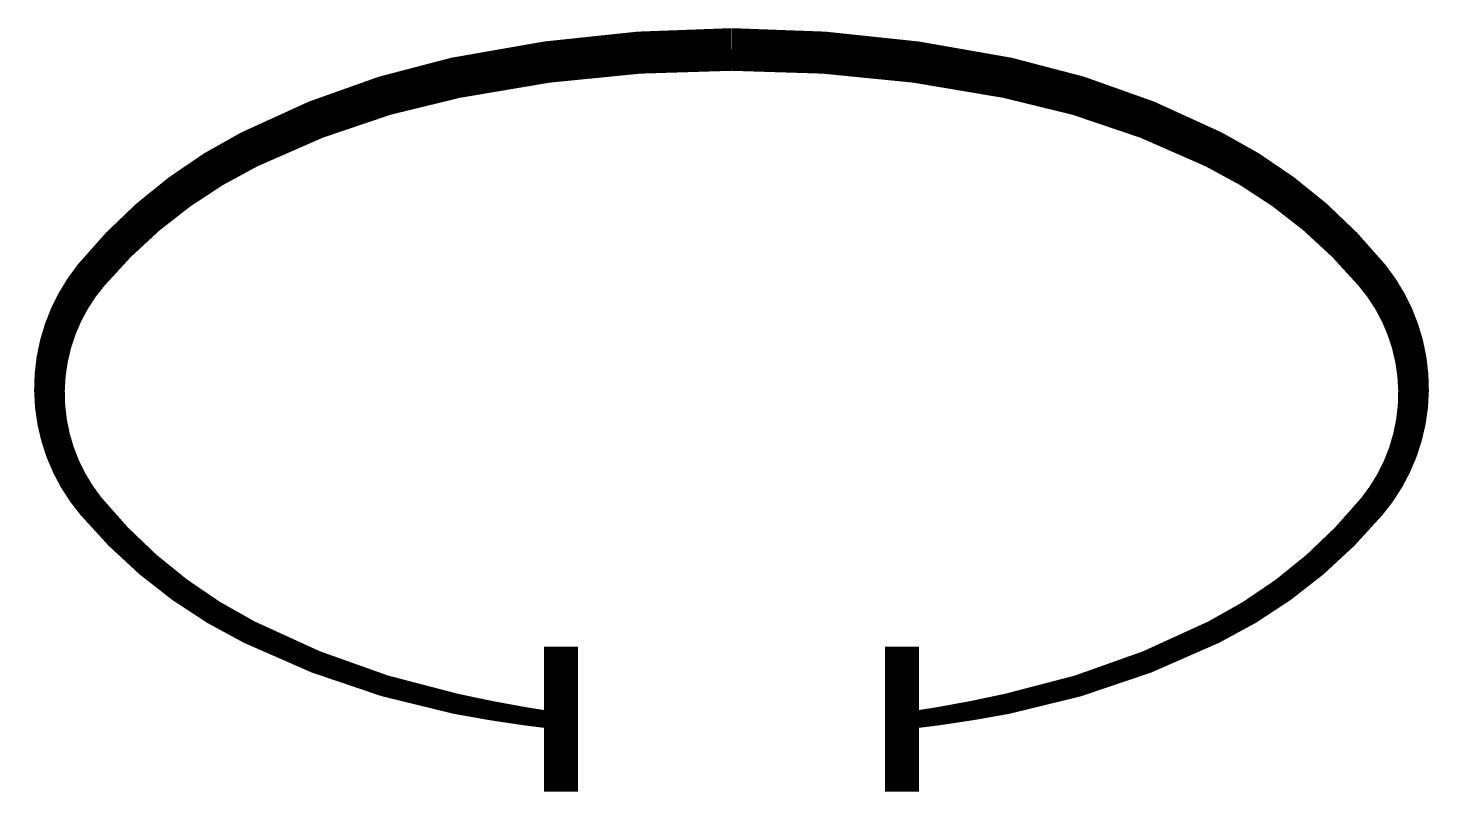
# Model space of a CAD drawing. Extents: x 1.88 to 10.13, y 2.55 to 7.12.
import ezdxf

# ---------------------------------------------------------------- set-up
doc = ezdxf.new("R2010")
doc.units = 0
doc.layers.add('GROEN', color=3, linetype='CONTINUOUS')

msp = doc.modelspace()

# ---------------------------------------------------------------- linework, layer by layer
at = {"layer": 'GROEN', "color": 0}
msp.add_lwpolyline([(7, 3.0629, 0.1, 0.12, 0.019634), (7.6177, 3.1658, 0.12, 0.14, 0.064948), (8.8284, 3.5858, 0.14, 0.16, 0.104203), (9.7558, 4.3225, 0.16, 0.18, 0.174705), (10, 5, 0.18, 0.2, 0.174705), (9.7558, 5.6775, 0.2, 0.22, 0.104203), (8.8284, 6.4142, 0.22, 0.24, 0.064948), (7.6177, 6.8342, 0.24, 0.25, 0.051099), (6, 7, 0.25, 0.24, 0.051099), (4.3823, 6.8342, 0.24, 0.22, 0.064948), (3.1716, 6.4142, 0.22, 0.2, 0.104203), (2.2442, 5.6775, 0.2, 0.18, 0.174705), (2, 5, 0.18, 0.16, 0.174705), (2.2442, 4.3225, 0.16, 0.14, 0.104203), (3.1716, 3.5858, 0.14, 0.12, 0.064948), (4.3823, 3.1658, 0.12, 0.1, 0.019634), (5, 3.0629, 0.1, 0.1, 0.051099)], format="xyseb", dxfattribs=at)
at = {"layer": 'GROEN', "color": 0, "const_width": 0.2}
for points in [[(5, 2.65), (5, 3.5)], [(7, 2.65), (7, 3.5)]]:
    msp.add_lwpolyline(points, dxfattribs=at)

doc.saveas('drawing.dxf')
